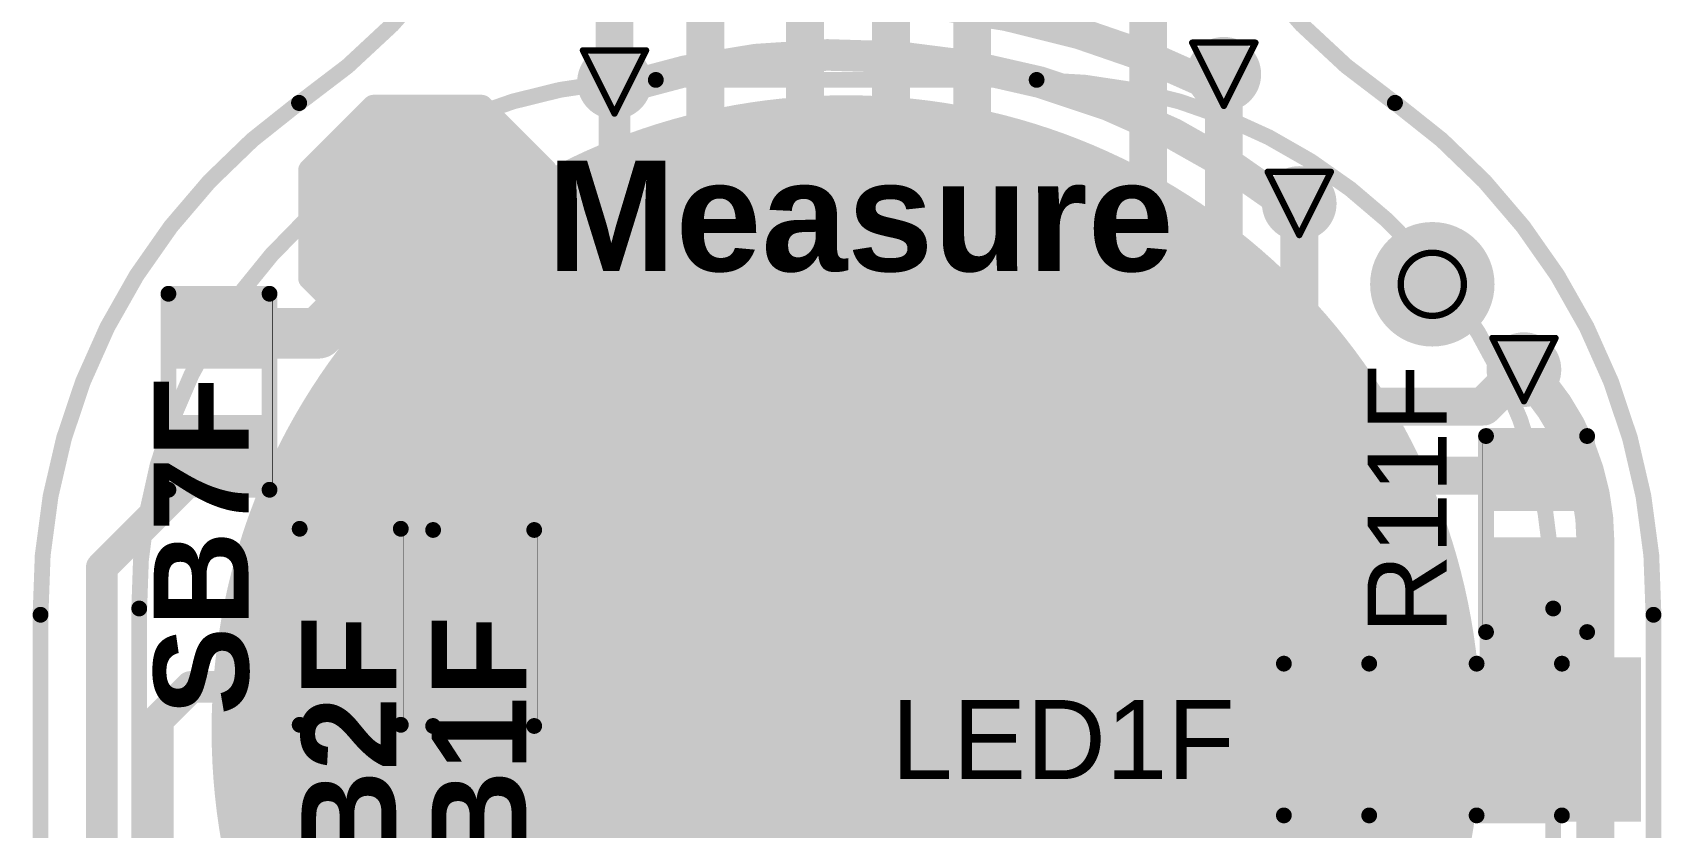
# Model space of a CAD drawing. Header units: inches. Extents: x -4.2 to 12.6, y -6.1 to 3.
# Drawn here: x 2.666 to 3.182, y -4.491 to -4.239 of the extents above; entities that cross this region are included whole.
import ezdxf

# ---------------------------------------------------------------- set-up
doc = ezdxf.new("R2010")
doc.units = ezdxf.units.IN
doc.header["$MEASUREMENT"] = 0
for name, color, linetype in [('Board Outline', 216, 'Continuous'), ('Bottom Layer', 5, 'Continuous'), ('Bottom Overlay', 54, 'Continuous'), ('Bottom Paste', 16, 'Continuous'), ('Drill Drawing', 1, 'Continuous'), ('Flex_Ribbon Bottom Coverlay', 6, 'Continuous'), ('Flex_Ribbon Top Overlay', 2, 'Continuous'), ('Pad Holes', 156, 'Continuous'), ('Top Layer', 1, 'Continuous'), ('Top Paste', 8, 'Continuous'), ('Top Solder', 216, 'Continuous'), ('Via Holes', 16, 'Continuous')]:
    doc.layers.add(name, color=color, linetype=linetype)
doc.styles.add('Arial', font='', dxfattribs={"height": 0.2})
doc.styles.add('Arial_Bold', font='', dxfattribs={"height": 0.2})
doc.styles.get('Arial').set_extended_font_data('Arial')
doc.styles.get('Arial_Bold').set_extended_font_data('Arial', bold=True)

# ---------------------------------------------------------------- blocks, each defined once
blk = doc.blocks.new('S______B______0402_58')
at = {"layer": 'Top Layer'}
for points in [[(-0.0275, -0.0125), (-0.0275, 0.0125), (-0.0095, 0.0125), (-0.0095, -0.0125)], [(0.0095, -0.0125), (0.0095, 0.0125), (0.0275, 0.0125), (0.0275, -0.0125)]]:
    blk.add_hatch(color=1, dxfattribs=at).paths.add_polyline_path(points)
at = {"layer": 'Top Paste'}
for points in [[(-0.0275, -0.0125), (-0.0275, 0.0125), (-0.0095, 0.0125), (-0.0095, -0.0125)], [(0.0095, -0.0125), (0.0095, 0.0125), (0.0275, 0.0125), (0.0275, -0.0125)]]:
    blk.add_hatch(color=8, dxfattribs=at).paths.add_polyline_path(points)
at = {"layer": 'Top Solder'}
for points in [[(-0.02967, -0.01467), (-0.02967, 0.01467), (-0.00733, 0.01467), (-0.00733, -0.01467)], [(-0.02967, -0.01467), (-0.02967, 0.01467), (-0.00733, 0.01467), (-0.00733, -0.01467)], [(0.00733, -0.01467), (0.00733, 0.01467), (0.02967, 0.01467), (0.02967, -0.01467)], [(0.00733, -0.01467), (0.00733, 0.01467), (0.02967, 0.01467), (0.02967, -0.01467)]]:
    blk.add_hatch(color=216, dxfattribs=at).paths.add_polyline_path(points)
at = {"layer": 'Flex_Ribbon Top Overlay'}
for points in [[(-0.031, 0.016, 0.005, 0.005, 0), (-0.031, -0.016, 0.005, 0.005, 0)], [(-0.031, 0.016, 0.005, 0.005, 0), (0.031, 0.016, 0.005, 0.005, 0)], [(0.031, 0.016, 0.005, 0.005, 0), (0.031, -0.016, 0.005, 0.005, 0)], [(-0.031, -0.016, 0.005, 0.005, 0), (0.031, -0.016, 0.005, 0.005, 0)], [(-0.032, -0.017, 0.000127, 0.000127, 0), (0.032, -0.017, 0.000127, 0.000127, 0)]]:
    blk.add_lwpolyline(points, format="xyseb", dxfattribs=at)
for points in [[(-0.03225, 0.016, 0.0025, 0.0025, 1), (-0.02975, 0.016, 0.0025, 0.0025, 1)], [(-0.03225, 0.016, 0.0025, 0.0025, 1), (-0.02975, 0.016, 0.0025, 0.0025, 1)], [(0.02975, 0.016, 0.0025, 0.0025, 1), (0.03225, 0.016, 0.0025, 0.0025, 1)], [(0.02975, 0.016, 0.0025, 0.0025, 1), (0.03225, 0.016, 0.0025, 0.0025, 1)], [(-0.03225, -0.016, 0.0025, 0.0025, 1), (-0.02975, -0.016, 0.0025, 0.0025, 1)], [(-0.03225, -0.016, 0.0025, 0.0025, 1), (-0.02975, -0.016, 0.0025, 0.0025, 1)], [(0.02975, -0.016, 0.0025, 0.0025, 1), (0.03225, -0.016, 0.0025, 0.0025, 1)], [(0.02975, -0.016, 0.0025, 0.0025, 1), (0.03225, -0.016, 0.0025, 0.0025, 1)], [(-0.03203, -0.017, 0.0000635, 0.0000635, 1), (-0.03197, -0.017, 0.0000635, 0.0000635, 1)], [(0.03197, -0.017, 0.0000635, 0.0000635, 1), (0.03203, -0.017, 0.0000635, 0.0000635, 1)]]:
    blk.add_lwpolyline(points, format="xyseb", close=True, dxfattribs=at)
blk = doc.blocks.new('S______B______0402_93')
at = {"layer": 'Top Layer'}
for points in [[(-0.0275, -0.0125), (-0.0275, 0.0125), (-0.0095, 0.0125), (-0.0095, -0.0125)], [(0.0095, -0.0125), (0.0095, 0.0125), (0.0275, 0.0125), (0.0275, -0.0125)]]:
    blk.add_hatch(color=1, dxfattribs=at).paths.add_polyline_path(points)
at = {"layer": 'Top Paste'}
for points in [[(-0.0275, -0.0125), (-0.0275, 0.0125), (-0.0095, 0.0125), (-0.0095, -0.0125)], [(0.0095, -0.0125), (0.0095, 0.0125), (0.0275, 0.0125), (0.0275, -0.0125)]]:
    blk.add_hatch(color=8, dxfattribs=at).paths.add_polyline_path(points)
at = {"layer": 'Top Solder'}
for points in [[(-0.02967, -0.01467), (-0.02967, 0.01467), (-0.00733, 0.01467), (-0.00733, -0.01467)], [(-0.02967, -0.01467), (-0.02967, 0.01467), (-0.00733, 0.01467), (-0.00733, -0.01467)], [(0.00733, -0.01467), (0.00733, 0.01467), (0.02967, 0.01467), (0.02967, -0.01467)], [(0.00733, -0.01467), (0.00733, 0.01467), (0.02967, 0.01467), (0.02967, -0.01467)]]:
    blk.add_hatch(color=216, dxfattribs=at).paths.add_polyline_path(points)
at = {"layer": 'Flex_Ribbon Top Overlay'}
for points in [[(-0.031, 0.016, 0.005, 0.005, 0), (-0.031, -0.016, 0.005, 0.005, 0)], [(-0.031, 0.016, 0.005, 0.005, 0), (0.031, 0.016, 0.005, 0.005, 0)], [(0.031, 0.016, 0.005, 0.005, 0), (0.031, -0.016, 0.005, 0.005, 0)], [(-0.031, -0.016, 0.005, 0.005, 0), (0.031, -0.016, 0.005, 0.005, 0)], [(-0.032, -0.017, 0.000127, 0.000127, 0), (0.032, -0.017, 0.000127, 0.000127, 0)]]:
    blk.add_lwpolyline(points, format="xyseb", dxfattribs=at)
for points in [[(-0.03225, 0.016, 0.0025, 0.0025, 1), (-0.02975, 0.016, 0.0025, 0.0025, 1)], [(-0.03225, 0.016, 0.0025, 0.0025, 1), (-0.02975, 0.016, 0.0025, 0.0025, 1)], [(0.02975, 0.016, 0.0025, 0.0025, 1), (0.03225, 0.016, 0.0025, 0.0025, 1)], [(0.02975, 0.016, 0.0025, 0.0025, 1), (0.03225, 0.016, 0.0025, 0.0025, 1)], [(-0.03225, -0.016, 0.0025, 0.0025, 1), (-0.02975, -0.016, 0.0025, 0.0025, 1)], [(-0.03225, -0.016, 0.0025, 0.0025, 1), (-0.02975, -0.016, 0.0025, 0.0025, 1)], [(0.02975, -0.016, 0.0025, 0.0025, 1), (0.03225, -0.016, 0.0025, 0.0025, 1)], [(0.02975, -0.016, 0.0025, 0.0025, 1), (0.03225, -0.016, 0.0025, 0.0025, 1)], [(-0.03203, -0.017, 0.0000635, 0.0000635, 1), (-0.03197, -0.017, 0.0000635, 0.0000635, 1)], [(0.03197, -0.017, 0.0000635, 0.0000635, 1), (0.03203, -0.017, 0.0000635, 0.0000635, 1)]]:
    blk.add_lwpolyline(points, format="xyseb", close=True, dxfattribs=at)
blk = doc.blocks.new('S______B______0402_100')
at = {"layer": 'Top Layer'}
for points in [[(-0.0275, -0.0125), (-0.0275, 0.0125), (-0.0095, 0.0125), (-0.0095, -0.0125)], [(0.0095, -0.0125), (0.0095, 0.0125), (0.0275, 0.0125), (0.0275, -0.0125)]]:
    blk.add_hatch(color=1, dxfattribs=at).paths.add_polyline_path(points)
at = {"layer": 'Top Paste'}
for points in [[(-0.0275, -0.0125), (-0.0275, 0.0125), (-0.0095, 0.0125), (-0.0095, -0.0125)], [(0.0095, -0.0125), (0.0095, 0.0125), (0.0275, 0.0125), (0.0275, -0.0125)]]:
    blk.add_hatch(color=8, dxfattribs=at).paths.add_polyline_path(points)
at = {"layer": 'Top Solder'}
for points in [[(-0.02967, -0.01467), (-0.02967, 0.01467), (-0.00733, 0.01467), (-0.00733, -0.01467)], [(-0.02967, -0.01467), (-0.02967, 0.01467), (-0.00733, 0.01467), (-0.00733, -0.01467)], [(0.00733, -0.01467), (0.00733, 0.01467), (0.02967, 0.01467), (0.02967, -0.01467)], [(0.00733, -0.01467), (0.00733, 0.01467), (0.02967, 0.01467), (0.02967, -0.01467)]]:
    blk.add_hatch(color=216, dxfattribs=at).paths.add_polyline_path(points)
at = {"layer": 'Flex_Ribbon Top Overlay'}
for points in [[(-0.031, 0.016, 0.005, 0.005, 0), (-0.031, -0.016, 0.005, 0.005, 0)], [(-0.031, 0.016, 0.005, 0.005, 0), (0.031, 0.016, 0.005, 0.005, 0)], [(0.031, 0.016, 0.005, 0.005, 0), (0.031, -0.016, 0.005, 0.005, 0)], [(-0.031, -0.016, 0.005, 0.005, 0), (0.031, -0.016, 0.005, 0.005, 0)], [(-0.032, -0.017, 0.000127, 0.000127, 0), (0.032, -0.017, 0.000127, 0.000127, 0)]]:
    blk.add_lwpolyline(points, format="xyseb", dxfattribs=at)
for points in [[(-0.03225, 0.016, 0.0025, 0.0025, 1), (-0.02975, 0.016, 0.0025, 0.0025, 1)], [(-0.03225, 0.016, 0.0025, 0.0025, 1), (-0.02975, 0.016, 0.0025, 0.0025, 1)], [(0.02975, 0.016, 0.0025, 0.0025, 1), (0.03225, 0.016, 0.0025, 0.0025, 1)], [(0.02975, 0.016, 0.0025, 0.0025, 1), (0.03225, 0.016, 0.0025, 0.0025, 1)], [(-0.03225, -0.016, 0.0025, 0.0025, 1), (-0.02975, -0.016, 0.0025, 0.0025, 1)], [(-0.03225, -0.016, 0.0025, 0.0025, 1), (-0.02975, -0.016, 0.0025, 0.0025, 1)], [(0.02975, -0.016, 0.0025, 0.0025, 1), (0.03225, -0.016, 0.0025, 0.0025, 1)], [(0.02975, -0.016, 0.0025, 0.0025, 1), (0.03225, -0.016, 0.0025, 0.0025, 1)], [(-0.03203, -0.017, 0.0000635, 0.0000635, 1), (-0.03197, -0.017, 0.0000635, 0.0000635, 1)], [(0.03197, -0.017, 0.0000635, 0.0000635, 1), (0.03203, -0.017, 0.0000635, 0.0000635, 1)]]:
    blk.add_lwpolyline(points, format="xyseb", close=True, dxfattribs=at)
blk = doc.blocks.new('R___0402_107')
at = {"layer": 'Top Layer'}
for points in [[(-0.0275, -0.0125), (-0.0275, 0.0125), (-0.0095, 0.0125), (-0.0095, -0.0125)], [(0.0095, -0.0125), (0.0095, 0.0125), (0.0275, 0.0125), (0.0275, -0.0125)]]:
    blk.add_hatch(color=1, dxfattribs=at).paths.add_polyline_path(points)
at = {"layer": 'Top Paste'}
for points in [[(-0.0275, -0.0125), (-0.0275, 0.0125), (-0.0095, 0.0125), (-0.0095, -0.0125)], [(0.0095, -0.0125), (0.0095, 0.0125), (0.0275, 0.0125), (0.0275, -0.0125)]]:
    blk.add_hatch(color=8, dxfattribs=at).paths.add_polyline_path(points)
at = {"layer": 'Top Solder'}
for points in [[(-0.02967, -0.01467), (-0.02967, 0.01467), (-0.00733, 0.01467), (-0.00733, -0.01467)], [(-0.02967, -0.01467), (-0.02967, 0.01467), (-0.00733, 0.01467), (-0.00733, -0.01467)], [(0.00733, -0.01467), (0.00733, 0.01467), (0.02967, 0.01467), (0.02967, -0.01467)], [(0.00733, -0.01467), (0.00733, 0.01467), (0.02967, 0.01467), (0.02967, -0.01467)]]:
    blk.add_hatch(color=216, dxfattribs=at).paths.add_polyline_path(points)
at = {"layer": 'Flex_Ribbon Top Overlay'}
for points in [[(-0.031, -0.016, 0.005, 0.005, 0), (-0.031, 0.016, 0.005, 0.005, 0)], [(0.031, 0.016, 0.005, 0.005, 0), (-0.031, 0.016, 0.005, 0.005, 0)], [(0.031, -0.016, 0.005, 0.005, 0), (0.031, 0.016, 0.005, 0.005, 0)], [(0.031, -0.016, 0.005, 0.005, 0), (-0.031, -0.016, 0.005, 0.005, 0)], [(0.032, -0.017, 0.000127, 0.000127, 0), (-0.032, -0.017, 0.000127, 0.000127, 0)]]:
    blk.add_lwpolyline(points, format="xyseb", dxfattribs=at)
for points in [[(-0.03225, 0.016, 0.0025, 0.0025, 1), (-0.02975, 0.016, 0.0025, 0.0025, 1)], [(-0.03225, 0.016, 0.0025, 0.0025, 1), (-0.02975, 0.016, 0.0025, 0.0025, 1)], [(0.02975, 0.016, 0.0025, 0.0025, 1), (0.03225, 0.016, 0.0025, 0.0025, 1)], [(0.02975, 0.016, 0.0025, 0.0025, 1), (0.03225, 0.016, 0.0025, 0.0025, 1)], [(-0.03225, -0.016, 0.0025, 0.0025, 1), (-0.02975, -0.016, 0.0025, 0.0025, 1)], [(-0.03225, -0.016, 0.0025, 0.0025, 1), (-0.02975, -0.016, 0.0025, 0.0025, 1)], [(0.02975, -0.016, 0.0025, 0.0025, 1), (0.03225, -0.016, 0.0025, 0.0025, 1)], [(0.02975, -0.016, 0.0025, 0.0025, 1), (0.03225, -0.016, 0.0025, 0.0025, 1)], [(-0.03203, -0.017, 0.0000635, 0.0000635, 1), (-0.03197, -0.017, 0.0000635, 0.0000635, 1)], [(0.03197, -0.017, 0.0000635, 0.0000635, 1), (0.03203, -0.017, 0.0000635, 0.0000635, 1)]]:
    blk.add_lwpolyline(points, format="xyseb", close=True, dxfattribs=at)
blk = doc.blocks.new('T__________184')
at = {"layer": 'Top Layer'}
blk.add_hatch(color=1, dxfattribs=at).paths.add_polyline_path([(0.015, 0.03), (-0.015, 0.03), (-0.03, 0.015), (-0.03, -0.015), (-0.015, -0.03), (0.015, -0.03), (0.03, -0.015), (0.03, 0.015)])
at = {"layer": 'Top Paste'}
blk.add_hatch(color=8, dxfattribs=at).paths.add_polyline_path([(0.015, 0.03), (-0.015, 0.03), (-0.03, 0.015), (-0.03, -0.015), (-0.015, -0.03), (0.015, -0.03), (0.03, -0.015), (0.03, 0.015)])
at = {"layer": 'Top Solder'}
blk.add_hatch(color=216, dxfattribs=at).paths.add_polyline_path([(0.017, 0.034), (-0.017, 0.034), (-0.034, 0.017), (-0.034, -0.017), (-0.017, -0.034), (0.017, -0.034), (0.034, -0.017), (0.034, 0.017)])
blk.add_hatch(color=216, dxfattribs=at).paths.add_polyline_path([(0.017, 0.034), (-0.017, 0.034), (-0.034, 0.017), (-0.034, -0.017), (-0.017, -0.034), (0.017, -0.034), (0.034, -0.017), (0.034, 0.017)])
at = {"layer": 'Flex_Ribbon Top Overlay'}
for points in [[(-0.017, 0.037, 0.00787, 0.00787, 0), (-0.037, 0.017, 0.00787, 0.00787, 0)], [(0.017, 0.037, 0.00787, 0.00787, 0), (-0.017, 0.037, 0.00787, 0.00787, 0)], [(0.017, 0.037, 0.00787, 0.00787, 0), (-0.017, 0.037, 0.00787, 0.00787, 0)], [(0.037, 0.017, 0.00787, 0.00787, 0), (0.017, 0.037, 0.00787, 0.00787, 0)], [(-0.037, 0.017, 0.00787, 0.00787, 0), (-0.037, -0.017, 0.00787, 0.00787, 0)], [(0.037, 0.017, 0.00787, 0.00787, 0), (0.037, -0.017, 0.00787, 0.00787, 0)], [(-0.017, -0.037, 0.00787, 0.00787, 0), (-0.037, -0.017, 0.00787, 0.00787, 0)], [(0.037, -0.017, 0.00787, 0.00787, 0), (0.017, -0.037, 0.00787, 0.00787, 0)], [(0.017, -0.037, 0.00787, 0.00787, 0), (-0.017, -0.037, 0.00787, 0.00787, 0)], [(0.017, -0.037, 0.00787, 0.00787, 0), (-0.017, -0.037, 0.00787, 0.00787, 0)]]:
    blk.add_lwpolyline(points, format="xyseb", dxfattribs=at)
for points in [[(-0.01897, 0.037, 0.00394, 0.00394, 1), (-0.01503, 0.037, 0.00394, 0.00394, 1)], [(-0.01897, 0.037, 0.00394, 0.00394, 1), (-0.01503, 0.037, 0.00394, 0.00394, 1)], [(-0.01897, 0.037, 0.00394, 0.00394, 1), (-0.01503, 0.037, 0.00394, 0.00394, 1)], [(0.01503, 0.037, 0.00394, 0.00394, 1), (0.01897, 0.037, 0.00394, 0.00394, 1)], [(0.01503, 0.037, 0.00394, 0.00394, 1), (0.01897, 0.037, 0.00394, 0.00394, 1)], [(0.01503, 0.037, 0.00394, 0.00394, 1), (0.01897, 0.037, 0.00394, 0.00394, 1)], [(-0.03897, 0.017, 0.00394, 0.00394, 1), (-0.03503, 0.017, 0.00394, 0.00394, 1)], [(-0.03897, 0.017, 0.00394, 0.00394, 1), (-0.03503, 0.017, 0.00394, 0.00394, 1)], [(0.03503, 0.017, 0.00394, 0.00394, 1), (0.03897, 0.017, 0.00394, 0.00394, 1)], [(0.03503, 0.017, 0.00394, 0.00394, 1), (0.03897, 0.017, 0.00394, 0.00394, 1)], [(-0.03897, -0.017, 0.00394, 0.00394, 1), (-0.03503, -0.017, 0.00394, 0.00394, 1)], [(-0.03897, -0.017, 0.00394, 0.00394, 1), (-0.03503, -0.017, 0.00394, 0.00394, 1)], [(0.03503, -0.017, 0.00394, 0.00394, 1), (0.03897, -0.017, 0.00394, 0.00394, 1)], [(0.03503, -0.017, 0.00394, 0.00394, 1), (0.03897, -0.017, 0.00394, 0.00394, 1)], [(-0.01897, -0.037, 0.00394, 0.00394, 1), (-0.01503, -0.037, 0.00394, 0.00394, 1)], [(-0.01897, -0.037, 0.00394, 0.00394, 1), (-0.01503, -0.037, 0.00394, 0.00394, 1)], [(-0.01897, -0.037, 0.00394, 0.00394, 1), (-0.01503, -0.037, 0.00394, 0.00394, 1)], [(0.01503, -0.037, 0.00394, 0.00394, 1), (0.01897, -0.037, 0.00394, 0.00394, 1)], [(0.01503, -0.037, 0.00394, 0.00394, 1), (0.01897, -0.037, 0.00394, 0.00394, 1)], [(0.01503, -0.037, 0.00394, 0.00394, 1), (0.01897, -0.037, 0.00394, 0.00394, 1)]]:
    blk.add_lwpolyline(points, format="xyseb", close=True, dxfattribs=at)
blk = doc.blocks.new('_EMG________B_198')
at = {"layer": 'Bottom Layer'}
h = blk.add_hatch(color=5, dxfattribs=at)
edge = h.paths.add_edge_path()
edge.add_arc((0, 0.3932), 0.19685, 0, 360)
at = {"layer": 'Bottom Paste'}
h = blk.add_hatch(color=16, dxfattribs=at)
edge = h.paths.add_edge_path()
edge.add_arc((0, 0.3932), 0.19685, 0, 360)
at = {"layer": 'Flex_Ribbon Bottom Coverlay'}
h = blk.add_hatch(color=6, dxfattribs=at)
edge = h.paths.add_edge_path()
edge.add_arc((0, 0.3932), 0.20085, 0, 360)
h = blk.add_hatch(color=6, dxfattribs=at)
edge = h.paths.add_edge_path()
edge.add_arc((0, 0.3932), 0.20085, 0, 360)
at = {"layer": 'Bottom Overlay'}
for points in [[(-0.22375, 0.43172, 0.005, 0.005, -0.414214), (-0.06026, 0.59892, 0.005, 0.005, 0)], [(-0.06026, 0.59892, 0.005, 0.005, 0), (0.06026, 0.59892, 0.005, 0.005, 0)], [(0.06026, 0.59892, 0.005, 0.005, -0.414214), (0.22375, 0.43172, 0.005, 0.005, 0)], [(-0.22375, -0.43172, 0.005, 0.005, 0), (-0.22375, 0.43172, 0.005, 0.005, 0)], [(0.22375, -0.43172, 0.005, 0.005, 0), (0.22375, 0.43172, 0.005, 0.005, 0)]]:
    blk.add_lwpolyline(points, format="xyseb", dxfattribs=at)
for points in [[(-0.06151, 0.59892, 0.0025, 0.0025, 1), (-0.05901, 0.59892, 0.0025, 0.0025, 1)], [(-0.06151, 0.59892, 0.0025, 0.0025, 1), (-0.05901, 0.59892, 0.0025, 0.0025, 1)], [(0.05901, 0.59892, 0.0025, 0.0025, 1), (0.06151, 0.59892, 0.0025, 0.0025, 1)], [(0.05901, 0.59892, 0.0025, 0.0025, 1), (0.06151, 0.59892, 0.0025, 0.0025, 1)], [(-0.225, 0.43172, 0.0025, 0.0025, 1), (-0.2225, 0.43172, 0.0025, 0.0025, 1)], [(-0.225, 0.43172, 0.0025, 0.0025, 1), (-0.2225, 0.43172, 0.0025, 0.0025, 1)], [(0.2225, 0.43172, 0.0025, 0.0025, 1), (0.225, 0.43172, 0.0025, 0.0025, 1)], [(0.2225, 0.43172, 0.0025, 0.0025, 1), (0.225, 0.43172, 0.0025, 0.0025, 1)]]:
    blk.add_lwpolyline(points, format="xyseb", close=True, dxfattribs=at)
blk = doc.blocks.new('LED_0603_205')
at = {"layer": 'Flex_Ribbon Top Overlay'}
blk.add_hatch(color=2, dxfattribs=at).paths.add_polyline_path([(0.044, -0.026), (0.069, -0.026), (0.069, 0.026), (0.044, 0.026)])
at = {"layer": 'Top Layer'}
for points in [[(-0.03937, 0.01969), (-0.01969, 0.01969), (-0.01969, -0.01969), (-0.03937, -0.01969)], [(0.01969, 0.01969), (0.03937, 0.01969), (0.03937, -0.01969), (0.01969, -0.01969)]]:
    blk.add_hatch(color=1, dxfattribs=at).paths.add_polyline_path(points)
at = {"layer": 'Top Paste'}
for points in [[(-0.03937, 0.01969), (-0.01969, 0.01969), (-0.01969, -0.01969), (-0.03937, -0.01969)], [(0.01969, 0.01969), (0.03937, 0.01969), (0.03937, -0.01969), (0.01969, -0.01969)]]:
    blk.add_hatch(color=8, dxfattribs=at).paths.add_polyline_path(points)
at = {"layer": 'Top Solder'}
for points in [[(-0.04337, 0.02369), (-0.01569, 0.02369), (-0.01569, -0.02369), (-0.04337, -0.02369)], [(-0.04337, 0.02369), (-0.01569, 0.02369), (-0.01569, -0.02369), (-0.04337, -0.02369)], [(0.01569, 0.02369), (0.04337, 0.02369), (0.04337, -0.02369), (0.01569, -0.02369)], [(0.01569, 0.02369), (0.04337, 0.02369), (0.04337, -0.02369), (0.01569, -0.02369)]]:
    blk.add_hatch(color=216, dxfattribs=at).paths.add_polyline_path(points)
at = {"layer": 'Flex_Ribbon Top Overlay'}
for points in [[(-0.044, 0.024, 0.005, 0.005, 0), (-0.017, 0.024, 0.005, 0.005, 0)], [(-0.044, -0.024, 0.005, 0.005, 0), (-0.044, 0.024, 0.005, 0.005, 0)], [(0.017, 0.024, 0.005, 0.005, 0), (0.044, 0.024, 0.005, 0.005, 0)], [(0.044, -0.024, 0.005, 0.005, 0), (0.044, 0.024, 0.005, 0.005, 0)], [(-0.044, -0.024, 0.005, 0.005, 0), (-0.017, -0.024, 0.005, 0.005, 0)], [(0.017, -0.024, 0.005, 0.005, 0), (0.044, -0.024, 0.005, 0.005, 0)]]:
    blk.add_lwpolyline(points, format="xyseb", dxfattribs=at)
for points in [[(-0.04525, 0.024, 0.0025, 0.0025, 1), (-0.04275, 0.024, 0.0025, 0.0025, 1)], [(-0.04525, 0.024, 0.0025, 0.0025, 1), (-0.04275, 0.024, 0.0025, 0.0025, 1)], [(-0.01825, 0.024, 0.0025, 0.0025, 1), (-0.01575, 0.024, 0.0025, 0.0025, 1)], [(0.01575, 0.024, 0.0025, 0.0025, 1), (0.01825, 0.024, 0.0025, 0.0025, 1)], [(0.04275, 0.024, 0.0025, 0.0025, 1), (0.04525, 0.024, 0.0025, 0.0025, 1)], [(0.04275, 0.024, 0.0025, 0.0025, 1), (0.04525, 0.024, 0.0025, 0.0025, 1)], [(-0.04525, -0.024, 0.0025, 0.0025, 1), (-0.04275, -0.024, 0.0025, 0.0025, 1)], [(-0.04525, -0.024, 0.0025, 0.0025, 1), (-0.04275, -0.024, 0.0025, 0.0025, 1)], [(-0.01825, -0.024, 0.0025, 0.0025, 1), (-0.01575, -0.024, 0.0025, 0.0025, 1)], [(0.01575, -0.024, 0.0025, 0.0025, 1), (0.01825, -0.024, 0.0025, 0.0025, 1)], [(0.04275, -0.024, 0.0025, 0.0025, 1), (0.04525, -0.024, 0.0025, 0.0025, 1)], [(0.04275, -0.024, 0.0025, 0.0025, 1), (0.04525, -0.024, 0.0025, 0.0025, 1)]]:
    blk.add_lwpolyline(points, format="xyseb", close=True, dxfattribs=at)

msp = doc.modelspace()

# ---------------------------------------------------------------- hatches: boundary and pattern name
at = {"layer": 'Bottom Layer'}
h = msp.add_hatch(color=5, dxfattribs=at)
edge = h.paths.add_edge_path()
edge.add_arc((3.04324, -4.25236), 0.01181, 0, 360)
h = msp.add_hatch(color=5, dxfattribs=at)
edge = h.paths.add_edge_path()
edge.add_arc((2.8504, -4.2548), 0.01181, 0, 360)
h = msp.add_hatch(color=5, dxfattribs=at)
edge = h.paths.add_edge_path()
edge.add_arc((3.06712, -4.29323), 0.01181, 0, 360)
h = msp.add_hatch(color=5, dxfattribs=at)
edge = h.paths.add_edge_path()
edge.add_arc((3.13823, -4.34579), 0.01181, 0, 360)
at = {"layer": 'Flex_Ribbon Bottom Coverlay'}
h = msp.add_hatch(color=6, dxfattribs=at)
edge = h.paths.add_edge_path()
edge.add_arc((3.10923, -4.31879), 0.004, 0, 360)
h = msp.add_hatch(color=6, dxfattribs=at)
edge = h.paths.add_edge_path()
edge.add_arc((3.10923, -4.31879), 0.004, 0, 360)
at = {"layer": 'Pad Holes'}
h = msp.add_hatch(color=7, dxfattribs=at)
edge = h.paths.add_edge_path()
edge.add_arc((3.10923, -4.31879), 0.01969, 0, 360)
at = {"layer": 'Top Layer'}
h = msp.add_hatch(color=1, dxfattribs=at)
edge = h.paths.add_edge_path()
edge.add_arc((3.04324, -4.25236), 0.01181, 0, 360)
h = msp.add_hatch(color=1, dxfattribs=at)
edge = h.paths.add_edge_path()
edge.add_arc((2.8504, -4.2548), 0.01181, 0, 360)
h = msp.add_hatch(color=1, dxfattribs=at)
edge = h.paths.add_edge_path()
edge.add_arc((3.06712, -4.29323), 0.01181, 0, 360)
h = msp.add_hatch(color=1, dxfattribs=at)
edge = h.paths.add_edge_path()
edge.add_arc((3.13823, -4.34579), 0.01181, 0, 360)
for points in [[(2.7545, -4.41829), (2.82173, -4.41829), (2.82173, -4.39992), (2.7545, -4.39992)], [(3.12425, -4.48679), (3.15525, -4.48679), (3.15525, -4.39879), (3.12425, -4.39879)], [(3.05323, -4.58479), (3.08723, -4.58479), (3.08723, -4.44279), (3.05323, -4.44279)]]:
    msp.add_hatch(color=1, dxfattribs=at).paths.add_polyline_path(points)
at = {"layer": 'Top Solder'}
h = msp.add_hatch(color=216, dxfattribs=at)
edge = h.paths.add_edge_path()
edge.add_arc((3.10923, -4.31879), 0.004, 0, 360)
h = msp.add_hatch(color=216, dxfattribs=at)
edge = h.paths.add_edge_path()
edge.add_arc((3.10923, -4.31879), 0.004, 0, 360)
at = {"layer": 'Via Holes'}
h = msp.add_hatch(color=7, dxfattribs=at)
edge = h.paths.add_edge_path()
edge.add_arc((3.04324, -4.25236), 0.00591, 0, 360)
h = msp.add_hatch(color=7, dxfattribs=at)
edge = h.paths.add_edge_path()
edge.add_arc((2.8504, -4.2548), 0.00591, 0, 360)
h = msp.add_hatch(color=7, dxfattribs=at)
edge = h.paths.add_edge_path()
edge.add_arc((3.06712, -4.29323), 0.00591, 0, 360)
h = msp.add_hatch(color=7, dxfattribs=at)
edge = h.paths.add_edge_path()
edge.add_arc((3.13823, -4.34579), 0.00591, 0, 360)

# ---------------------------------------------------------------- linework, layer by layer
at = {"layer": 'Board Outline'}
for points in [[(2.83598, -4.09702, 0.005, 0.005, -0.250069), (2.75061, -4.26147, 0.005, 0.005, 0)], [(3.09737, -4.26147, 0.005, 0.005, -0.250069), (3.01199, -4.09702, 0.005, 0.005, 0)], [(2.66875, -4.42333, 0.005, 0.005, -0.244175), (2.75055, -4.26139, 0.005, 0.005, 0)], [(3.09743, -4.26139, 0.005, 0.005, -0.244175), (3.17923, -4.42333, 0.005, 0.005, 0)], [(2.66874, -5.28379, 0.005, 0.005, 0), (2.66875, -4.42333, 0.005, 0.005, 0)], [(3.17923, -4.42333, 0.005, 0.005, 0), (3.17923, -5.28379, 0.005, 0.005, 0)]]:
    msp.add_lwpolyline(points, format="xyseb", dxfattribs=at)
for points in [[(2.7493, -4.26139, 0.0025, 0.0025, 1), (2.7518, -4.26139, 0.0025, 0.0025, 1)], [(2.74936, -4.26147, 0.0025, 0.0025, 1), (2.75186, -4.26147, 0.0025, 0.0025, 1)], [(3.09612, -4.26147, 0.0025, 0.0025, 1), (3.09862, -4.26147, 0.0025, 0.0025, 1)], [(3.09618, -4.26139, 0.0025, 0.0025, 1), (3.09868, -4.26139, 0.0025, 0.0025, 1)], [(2.6675, -4.42333, 0.0025, 0.0025, 1), (2.67, -4.42333, 0.0025, 0.0025, 1)], [(2.6675, -4.42333, 0.0025, 0.0025, 1), (2.67, -4.42333, 0.0025, 0.0025, 1)], [(3.17798, -4.42333, 0.0025, 0.0025, 1), (3.18048, -4.42333, 0.0025, 0.0025, 1)], [(3.17798, -4.42333, 0.0025, 0.0025, 1), (3.18048, -4.42333, 0.0025, 0.0025, 1)]]:
    msp.add_lwpolyline(points, format="xyseb", close=True, dxfattribs=at)
at = {"layer": 'Bottom Layer'}
for points in [[(2.8799, -4.23122, 0.01, 0.01, -0.153831), (3.04169, -4.25681, 0.01, 0.01, 0)], [(2.85088, -4.2572, 0.01, 0.01, -0.246288), (3.06552, -4.2953, 0.01, 0.01, 0)], [(3.13823, -4.34579, 0.012, 0.012, -0.198912), (3.16086, -4.40043, 0.012, 0.012, 0)], [(3.16086, -4.50369, 0.012, 0.012, 0), (3.16086, -4.40043, 0.012, 0.012, 0)], [(2.92374, -4.45986, 0.022, 0.022, 0), (2.96967, -4.50579, 0.022, 0.022, 0)]]:
    msp.add_lwpolyline(points, format="xyseb", dxfattribs=at)
for points in [[(2.84838, -4.2572, 0.005, 0.005, 1), (2.85338, -4.2572, 0.005, 0.005, 1)], [(3.03919, -4.25681, 0.005, 0.005, 1), (3.04419, -4.25681, 0.005, 0.005, 1)], [(3.06302, -4.2953, 0.005, 0.005, 1), (3.06802, -4.2953, 0.005, 0.005, 1)], [(3.13523, -4.34579, 0.006, 0.006, 1), (3.14123, -4.34579, 0.006, 0.006, 1)], [(3.15786, -4.40043, 0.006, 0.006, 1), (3.16386, -4.40043, 0.006, 0.006, 1)], [(3.15786, -4.40043, 0.006, 0.006, 1), (3.16386, -4.40043, 0.006, 0.006, 1)], [(2.91824, -4.45986, 0.011, 0.011, 1), (2.92924, -4.45986, 0.011, 0.011, 1)]]:
    msp.add_lwpolyline(points, format="xyseb", close=True, dxfattribs=at)
at = {"layer": 'Drill Drawing'}
for points in [[(3.03324, -4.24236, 0.002, 0.002, 0), (3.05324, -4.24236, 0.002, 0.002, 0)], [(3.03324, -4.24236, 0.002, 0.002, 0), (3.04324, -4.26236, 0.002, 0.002, 0)], [(3.04324, -4.26236, 0.002, 0.002, 0), (3.05324, -4.24236, 0.002, 0.002, 0)], [(2.8404, -4.2448, 0.002, 0.002, 0), (2.8604, -4.2448, 0.002, 0.002, 0)], [(2.8404, -4.2448, 0.002, 0.002, 0), (2.8504, -4.2648, 0.002, 0.002, 0)], [(2.8504, -4.2648, 0.002, 0.002, 0), (2.8604, -4.2448, 0.002, 0.002, 0)], [(3.05712, -4.28323, 0.002, 0.002, 0), (3.07712, -4.28323, 0.002, 0.002, 0)], [(3.05712, -4.28323, 0.002, 0.002, 0), (3.06712, -4.30323, 0.002, 0.002, 0)], [(3.06712, -4.30323, 0.002, 0.002, 0), (3.07712, -4.28323, 0.002, 0.002, 0)], [(3.12823, -4.33579, 0.002, 0.002, 0), (3.14823, -4.33579, 0.002, 0.002, 0)], [(3.12823, -4.33579, 0.002, 0.002, 0), (3.13823, -4.35579, 0.002, 0.002, 0)], [(3.13823, -4.35579, 0.002, 0.002, 0), (3.14823, -4.33579, 0.002, 0.002, 0)]]:
    msp.add_lwpolyline(points, format="xyseb", dxfattribs=at)
for points in [[(3.03274, -4.24236, 0.001, 0.001, 1), (3.03374, -4.24236, 0.001, 0.001, 1)], [(3.03274, -4.24236, 0.001, 0.001, 1), (3.03374, -4.24236, 0.001, 0.001, 1)], [(3.05274, -4.24236, 0.001, 0.001, 1), (3.05374, -4.24236, 0.001, 0.001, 1)], [(3.05274, -4.24236, 0.001, 0.001, 1), (3.05374, -4.24236, 0.001, 0.001, 1)], [(2.8399, -4.2448, 0.001, 0.001, 1), (2.8409, -4.2448, 0.001, 0.001, 1)], [(2.8399, -4.2448, 0.001, 0.001, 1), (2.8409, -4.2448, 0.001, 0.001, 1)], [(2.8599, -4.2448, 0.001, 0.001, 1), (2.8609, -4.2448, 0.001, 0.001, 1)], [(2.8599, -4.2448, 0.001, 0.001, 1), (2.8609, -4.2448, 0.001, 0.001, 1)], [(3.04274, -4.26236, 0.001, 0.001, 1), (3.04374, -4.26236, 0.001, 0.001, 1)], [(3.04274, -4.26236, 0.001, 0.001, 1), (3.04374, -4.26236, 0.001, 0.001, 1)], [(2.8499, -4.2648, 0.001, 0.001, 1), (2.8509, -4.2648, 0.001, 0.001, 1)], [(2.8499, -4.2648, 0.001, 0.001, 1), (2.8509, -4.2648, 0.001, 0.001, 1)], [(3.05662, -4.28323, 0.001, 0.001, 1), (3.05762, -4.28323, 0.001, 0.001, 1)], [(3.05662, -4.28323, 0.001, 0.001, 1), (3.05762, -4.28323, 0.001, 0.001, 1)], [(3.07662, -4.28323, 0.001, 0.001, 1), (3.07762, -4.28323, 0.001, 0.001, 1)], [(3.07662, -4.28323, 0.001, 0.001, 1), (3.07762, -4.28323, 0.001, 0.001, 1)], [(3.06662, -4.30323, 0.001, 0.001, 1), (3.06762, -4.30323, 0.001, 0.001, 1)], [(3.06662, -4.30323, 0.001, 0.001, 1), (3.06762, -4.30323, 0.001, 0.001, 1)], [(3.11923, -4.31879, 0.002, 0.002, 1), (3.09923, -4.31879, 0.002, 0.002, 1)], [(3.09873, -4.31879, 0.001, 0.001, 1), (3.09973, -4.31879, 0.001, 0.001, 1)], [(3.11873, -4.31879, 0.001, 0.001, 1), (3.11973, -4.31879, 0.001, 0.001, 1)], [(3.12773, -4.33579, 0.001, 0.001, 1), (3.12873, -4.33579, 0.001, 0.001, 1)], [(3.12773, -4.33579, 0.001, 0.001, 1), (3.12873, -4.33579, 0.001, 0.001, 1)], [(3.14773, -4.33579, 0.001, 0.001, 1), (3.14873, -4.33579, 0.001, 0.001, 1)], [(3.14773, -4.33579, 0.001, 0.001, 1), (3.14873, -4.33579, 0.001, 0.001, 1)], [(3.13773, -4.35579, 0.001, 0.001, 1), (3.13873, -4.35579, 0.001, 0.001, 1)], [(3.13773, -4.35579, 0.001, 0.001, 1), (3.13873, -4.35579, 0.001, 0.001, 1)]]:
    msp.add_lwpolyline(points, format="xyseb", close=True, dxfattribs=at)
at = {"layer": 'Top Layer'}
for points in [[(2.91071, -4.38727, 0.012, 0.012, 0), (2.91071, -3.40259, 0.012, 0.012, 0)], [(2.9636, -4.46615, 0.012, 0.012, 0), (2.9636, -3.40075, 0.012, 0.012, 0)], [(2.93788, -4.46457, 0.012, 0.012, 0), (2.93788, -3.41242, 0.012, 0.012, 0)], [(2.87912, -4.3816, 0.012, 0.012, 0), (2.87912, -4.22601, 0.012, 0.012, 0)], [(3.0193, -4.36821, 0.012, 0.012, 0), (3.0193, -4.22324, 0.012, 0.012, 0)], [(2.8504, -4.2548, 0.012, 0.012, 0), (2.8504, -4.23133, 0.012, 0.012, 0)], [(3.04324, -4.34441, 0.012, 0.012, 0), (3.04324, -4.25236, 0.012, 0.012, 0)], [(2.8504, -4.28528, 0.01, 0.01, 0), (2.8504, -4.2548, 0.01, 0.01, 0)], [(2.8504, -4.28528, 0.01, 0.01, -0.414214), (2.837, -4.29868, 0.01, 0.01, 0)], [(2.75673, -4.33429, 0.016, 0.016, 0), (2.79123, -4.29979, 0.016, 0.016, 0)], [(2.79123, -4.29979, 0.01, 0.01, 0), (2.81623, -4.29868, 0.01, 0.01, 0)], [(2.81623, -4.29868, 0.01, 0.01, 0), (2.837, -4.29868, 0.01, 0.01, 0)], [(3.06712, -4.33971, 0.012, 0.012, 0), (3.06712, -4.3022, 0.012, 0.012, 0)], [(2.72523, -4.33429, 0.016, 0.016, 0), (2.75673, -4.33429, 0.016, 0.016, 0)], [(3.08487, -4.35746, 0.012, 0.012, -0.414214), (3.06712, -4.33971, 0.012, 0.012, 0)], [(3.07812, -4.37929, 0.012, 0.012, -0.414214), (3.04324, -4.34441, 0.012, 0.012, 0)], [(3.12539, -4.35746, 0.012, 0.012, 0), (3.13706, -4.34579, 0.012, 0.012, 0)], [(3.13706, -4.34579, 0.012, 0.012, 0), (3.13823, -4.34579, 0.012, 0.012, 0)], [(3.08487, -4.35746, 0.012, 0.012, 0), (3.12539, -4.35746, 0.012, 0.012, 0)], [(2.68812, -4.4084, 0.01, 0.01, 0), (2.72523, -4.37129, 0.01, 0.01, 0)], [(3.06775, -4.41666, 0.012, 0.012, -0.414214), (3.0193, -4.36821, 0.012, 0.012, 0)], [(2.87912, -4.3816, 0.012, 0.012, -0.414214), (2.85122, -4.40951, 0.012, 0.012, 0)], [(3.07812, -4.37929, 0.012, 0.012, 0), (3.14223, -4.37929, 0.012, 0.012, 0)], [(2.91071, -4.38727, 0.012, 0.012, -0.414214), (2.85147, -4.44651, 0.012, 0.012, 0)], [(2.68812, -4.95798, 0.01, 0.01, 0), (2.68812, -4.4084, 0.01, 0.01, 0)], [(2.80612, -4.40951, 0.012, 0.012, 0), (2.85122, -4.40951, 0.012, 0.012, 0)], [(3.06775, -4.41666, 0.012, 0.012, 0), (3.0761, -4.41666, 0.012, 0.012, 0)], [(3.0761, -4.41666, 0.012, 0.012, -0.414214), (3.10537, -4.44592, 0.012, 0.012, 0)], [(2.70592, -4.45653, 0.01, 0.01, 0), (2.71631, -4.44614, 0.01, 0.01, 0)], [(2.71631, -4.44614, 0.01, 0.01, 0), (2.7639, -4.44614, 0.01, 0.01, 0)], [(2.80612, -4.44651, 0.012, 0.012, 0), (2.85147, -4.44651, 0.012, 0.012, 0)], [(3.10537, -4.52793, 0.012, 0.012, 0), (3.10537, -4.44592, 0.012, 0.012, 0)], [(2.70592, -4.58693, 0.01, 0.01, 0), (2.70592, -4.45653, 0.01, 0.01, 0)], [(2.93788, -4.46457, 0.012, 0.012, -0.389382), (2.89076, -4.50782, 0.012, 0.012, 0)], [(2.9636, -4.46615, 0.012, 0.012, -0.414214), (2.89774, -4.53201, 0.012, 0.012, 0)]]:
    msp.add_lwpolyline(points, format="xyseb", dxfattribs=at)
for points in [[(3.04024, -4.25236, 0.006, 0.006, 1), (3.04624, -4.25236, 0.006, 0.006, 1)], [(2.8474, -4.2548, 0.006, 0.006, 1), (2.8534, -4.2548, 0.006, 0.006, 1)], [(2.8479, -4.2548, 0.005, 0.005, 1), (2.8529, -4.2548, 0.005, 0.005, 1)], [(2.8479, -4.28528, 0.005, 0.005, 1), (2.8529, -4.28528, 0.005, 0.005, 1)], [(2.8479, -4.28528, 0.005, 0.005, 1), (2.8529, -4.28528, 0.005, 0.005, 1)], [(2.78723, -4.29979, 0.008, 0.008, 1), (2.79523, -4.29979, 0.008, 0.008, 1)], [(2.81373, -4.29868, 0.005, 0.005, 1), (2.81873, -4.29868, 0.005, 0.005, 1)], [(2.81373, -4.29868, 0.005, 0.005, 1), (2.81873, -4.29868, 0.005, 0.005, 1)], [(2.8345, -4.29868, 0.005, 0.005, 1), (2.8395, -4.29868, 0.005, 0.005, 1)], [(2.8345, -4.29868, 0.005, 0.005, 1), (2.8395, -4.29868, 0.005, 0.005, 1)], [(2.78873, -4.29979, 0.005, 0.005, 1), (2.79373, -4.29979, 0.005, 0.005, 1)], [(3.06412, -4.3022, 0.006, 0.006, 1), (3.07012, -4.3022, 0.006, 0.006, 1)], [(2.72123, -4.33429, 0.008, 0.008, 1), (2.72923, -4.33429, 0.008, 0.008, 1)], [(2.75273, -4.33429, 0.008, 0.008, 1), (2.76073, -4.33429, 0.008, 0.008, 1)], [(2.75273, -4.33429, 0.008, 0.008, 1), (2.76073, -4.33429, 0.008, 0.008, 1)], [(3.06412, -4.33971, 0.006, 0.006, 1), (3.07012, -4.33971, 0.006, 0.006, 1)], [(3.06412, -4.33971, 0.006, 0.006, 1), (3.07012, -4.33971, 0.006, 0.006, 1)], [(3.04024, -4.34441, 0.006, 0.006, 1), (3.04624, -4.34441, 0.006, 0.006, 1)], [(3.04024, -4.34441, 0.006, 0.006, 1), (3.04624, -4.34441, 0.006, 0.006, 1)], [(3.13406, -4.34579, 0.006, 0.006, 1), (3.14006, -4.34579, 0.006, 0.006, 1)], [(3.13406, -4.34579, 0.006, 0.006, 1), (3.14006, -4.34579, 0.006, 0.006, 1)], [(3.13523, -4.34579, 0.006, 0.006, 1), (3.14123, -4.34579, 0.006, 0.006, 1)], [(3.08187, -4.35746, 0.006, 0.006, 1), (3.08787, -4.35746, 0.006, 0.006, 1)], [(3.08187, -4.35746, 0.006, 0.006, 1), (3.08787, -4.35746, 0.006, 0.006, 1)], [(3.12239, -4.35746, 0.006, 0.006, 1), (3.12839, -4.35746, 0.006, 0.006, 1)], [(3.12239, -4.35746, 0.006, 0.006, 1), (3.12839, -4.35746, 0.006, 0.006, 1)], [(2.72273, -4.37129, 0.005, 0.005, 1), (2.72773, -4.37129, 0.005, 0.005, 1)], [(3.0163, -4.36821, 0.006, 0.006, 1), (3.0223, -4.36821, 0.006, 0.006, 1)], [(3.0163, -4.36821, 0.006, 0.006, 1), (3.0223, -4.36821, 0.006, 0.006, 1)], [(2.87612, -4.3816, 0.006, 0.006, 1), (2.88212, -4.3816, 0.006, 0.006, 1)], [(2.87612, -4.3816, 0.006, 0.006, 1), (2.88212, -4.3816, 0.006, 0.006, 1)], [(3.07512, -4.37929, 0.006, 0.006, 1), (3.08112, -4.37929, 0.006, 0.006, 1)], [(3.07512, -4.37929, 0.006, 0.006, 1), (3.08112, -4.37929, 0.006, 0.006, 1)], [(3.13923, -4.37929, 0.006, 0.006, 1), (3.14523, -4.37929, 0.006, 0.006, 1)], [(2.90771, -4.38727, 0.006, 0.006, 1), (2.91371, -4.38727, 0.006, 0.006, 1)], [(2.90771, -4.38727, 0.006, 0.006, 1), (2.91371, -4.38727, 0.006, 0.006, 1)], [(2.68562, -4.4084, 0.005, 0.005, 1), (2.69062, -4.4084, 0.005, 0.005, 1)], [(2.68562, -4.4084, 0.005, 0.005, 1), (2.69062, -4.4084, 0.005, 0.005, 1)], [(2.80312, -4.40951, 0.006, 0.006, 1), (2.80912, -4.40951, 0.006, 0.006, 1)], [(2.84822, -4.40951, 0.006, 0.006, 1), (2.85422, -4.40951, 0.006, 0.006, 1)], [(2.84822, -4.40951, 0.006, 0.006, 1), (2.85422, -4.40951, 0.006, 0.006, 1)], [(3.06475, -4.41666, 0.006, 0.006, 1), (3.07075, -4.41666, 0.006, 0.006, 1)], [(3.06475, -4.41666, 0.006, 0.006, 1), (3.07075, -4.41666, 0.006, 0.006, 1)], [(3.0731, -4.41666, 0.006, 0.006, 1), (3.0791, -4.41666, 0.006, 0.006, 1)], [(3.0731, -4.41666, 0.006, 0.006, 1), (3.0791, -4.41666, 0.006, 0.006, 1)], [(2.71381, -4.44614, 0.005, 0.005, 1), (2.71881, -4.44614, 0.005, 0.005, 1)], [(2.71381, -4.44614, 0.005, 0.005, 1), (2.71881, -4.44614, 0.005, 0.005, 1)], [(2.7614, -4.44614, 0.005, 0.005, 1), (2.7664, -4.44614, 0.005, 0.005, 1)], [(2.80312, -4.44651, 0.006, 0.006, 1), (2.80912, -4.44651, 0.006, 0.006, 1)], [(2.84847, -4.44651, 0.006, 0.006, 1), (2.85447, -4.44651, 0.006, 0.006, 1)], [(2.84847, -4.44651, 0.006, 0.006, 1), (2.85447, -4.44651, 0.006, 0.006, 1)], [(3.10237, -4.44592, 0.006, 0.006, 1), (3.10837, -4.44592, 0.006, 0.006, 1)], [(3.10237, -4.44592, 0.006, 0.006, 1), (3.10837, -4.44592, 0.006, 0.006, 1)], [(2.70342, -4.45653, 0.005, 0.005, 1), (2.70842, -4.45653, 0.005, 0.005, 1)], [(2.70342, -4.45653, 0.005, 0.005, 1), (2.70842, -4.45653, 0.005, 0.005, 1)], [(2.93488, -4.46457, 0.006, 0.006, 1), (2.94088, -4.46457, 0.006, 0.006, 1)], [(2.93488, -4.46457, 0.006, 0.006, 1), (2.94088, -4.46457, 0.006, 0.006, 1)], [(2.9606, -4.46615, 0.006, 0.006, 1), (2.9666, -4.46615, 0.006, 0.006, 1)], [(2.9606, -4.46615, 0.006, 0.006, 1), (2.9666, -4.46615, 0.006, 0.006, 1)]]:
    msp.add_lwpolyline(points, format="xyseb", close=True, dxfattribs=at)

# ---------------------------------------------------------------- block references
for name, p in [('_EMG________B_198', (2.92374, -4.85306)), ('LED_0603_205', (3.10625, -4.46279))]:
    msp.add_blockref(name, p)
for name, p, rotation in [('T__________184', (2.79123, -4.29979), 180), ('S______B______0402_58', (2.72523, -4.35279), 90), ('R___0402_107', (3.14223, -4.39779), 270), ('S______B______0402_93', (2.76677, -4.42713), 90), ('S______B______0402_100', (2.809, -4.4275), 90)]:
    msp.add_blockref(name, p, dxfattribs=dict(rotation=rotation))

# ---------------------------------------------------------------- texts
at = {"layer": 'Flex_Ribbon Top Overlay'}
for s, height, rotation, style, p in [('Measure', 0.035, 360, 'Arial_Bold', (2.829, -4.31464)), ('R11F', 0.025, 90, 'Arial', (3.11372, -4.42944)), ('SB7F', 0.03, 90, 'Arial_Bold', (2.73458, -4.45514)), ('SB2F', 0.03, 90, 'Arial_Bold', (2.78132, -4.53082)), ('SB1F', 0.03, 90, 'Arial_Bold', (2.8225, -4.53082))]:
    msp.add_text(s, height=height, rotation=rotation, dxfattribs=dict(at, style=style)).set_placement(p)
at = {"layer": 'Flex_Ribbon Top Overlay', "style": 'Arial'}
msp.add_text('LED1F', height=0.025, dxfattribs=at).set_placement((2.938, -4.47529))

doc.saveas('drawing.dxf')
